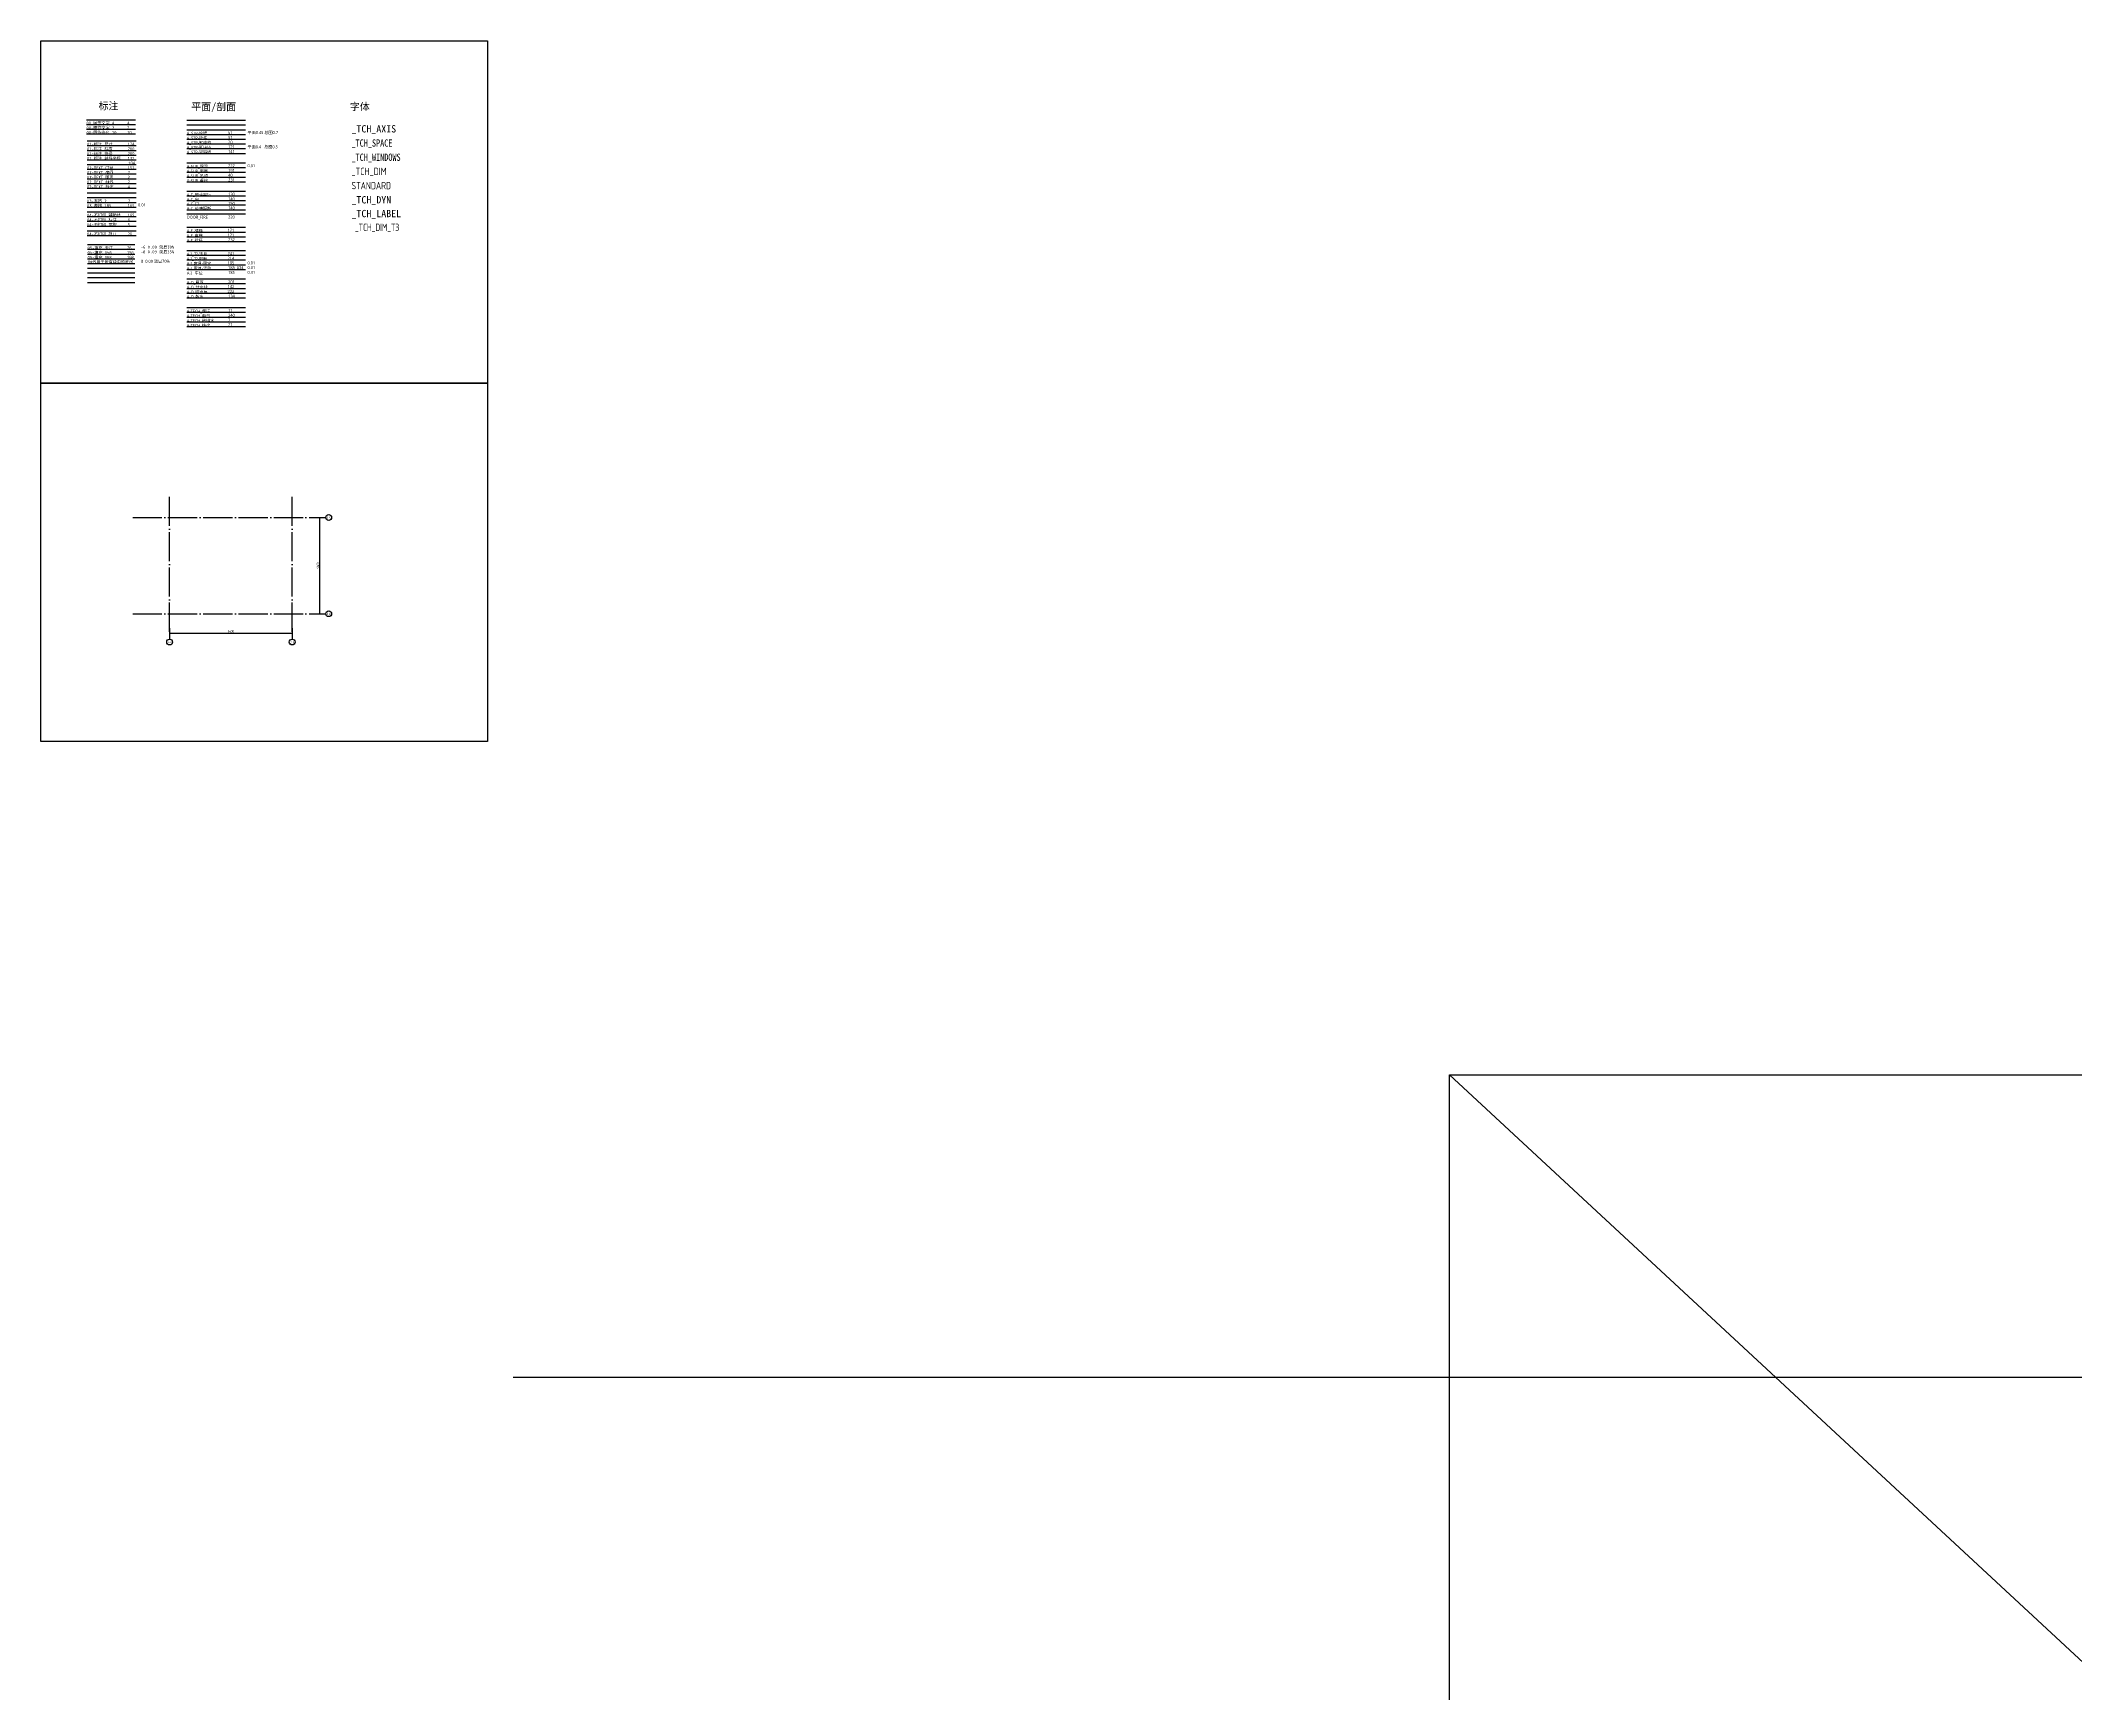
# Model space of a CAD drawing. Extents: x 198753 to 882193, y -399300 to 132460.
# Drawn here: x 198753 to 338210, y 19168 to 132460 of the extents above; entities that cross this region are included whole.
import ezdxf
from ezdxf.enums import TextEntityAlignment as Align

# ---------------------------------------------------------------- set-up
doc = ezdxf.new("R2010")
doc.units = 0
doc.header["$LTSCALE"] = 1000
doc.header["$MEASUREMENT"] = 0
doc.linetypes.add('DOT2', pattern=[0.125, 0, -0.125])
doc.linetypes.add('DOTE', pattern=[2.42, 2, -0.2, 0.02, -0.2])
for name, color, linetype in [('00-图签文字_2', 2, 'Continuous'), ('00-图签文字_4', 4, 'Continuous'), ('00-图签签名_10', 10, 'Continuous'), ('01-标注_尺寸', 124, 'Continuous'), ('01-标注_标高', 200, 'Continuous'), ('01-标注_符号', 200, 'Continuous'), ('01-标注_轴线坐标', 132, 'Continuous'), ('02-TEXT_图表', 2, 'Continuous'), ('02-TEXT_房间', 7, 'Continuous'), ('02-TEXT_标注', 130, 'Continuous'), ('02-TEXT_轴号', 7, 'Continuous'), ('02-TEXT_轴线', 7, 'Continuous'), ('02-TEXT_门窗', 151, 'Continuous'), ('03-表格_185', 185, 'Continuous'), ('03-表格_2', 2, 'Continuous'), ('05-填充_156', 156, 'Continuous'), ('05-填充_168', 168, 'Continuous'), ('05-填充_天正', 26, 'Continuous'), ('A-C_玻璃幕墙', 140, 'Continuous'), ('A-C_玻璃隔断', 140, 'Continuous'), ('A-C_窗', 140, 'Continuous'), ('A-C_门', 150, 'Continuous'), ('A-E_栏杆', 232, 'Continuous'), ('A-E_楼梯', 171, 'Continuous'), ('A-E_电梯', 171, 'Continuous'), ('A-I_卫-洁具', 241, 'Continuous'), ('A-I_卫-隔断', 214, 'Continuous'), ('A-I_家具-固定', 195, 'Continuous'), ('A-I_家具-活动', 185, 'Continuous'), ('A-I_车位', 185, 'Continuous'), ('A-O_分水线', 127, 'Continuous'), ('A-O_屋面', 201, 'Continuous'), ('A-O_散水', 134, 'Continuous'), ('A-O_防水层', 222, 'Continuous'), ('A-SUR_保温', 222, 'Continuous'), ('A-SUR_吊顶', 40, 'Continuous'), ('A-SUR_看线', 231, 'Continuous'), ('A-SUR_面层', 191, 'Continuous'), ('A-TECH_暖通', 6, 'Continuous'), ('A-TECH_水', 3, 'Continuous'), ('A-TECH_电气', 240, 'Continuous'), ('A-TECH_结构', 21, 'Continuous'), ('A_AXIS-轴线', 36, 'DOTE'), ('A_STR-砌块墙', 121, 'Continuous'), ('A_STR-砼墙', 51, 'Continuous'), ('A_STR-砼柱', 51, 'Continuous'), ('A_STR-轻隔墙', 141, 'Continuous'), ('A_STR-钢结构', 20, 'Continuous'), ('AXIS_TEXT', 7, 'Continuous'), ('DOOR_FIRE', 220, 'Continuous')]:
    doc.layers.add(name, color=color, linetype=linetype)
for name, color, linetype, plot in [('04-不打印_标注', 6, 'Continuous', False), ('04-不打印_视口', 5, 'Continuous', False), ('04-不打印_辅助线', 165, 'Continuous', False), ('04-不打印_面积', 5, 'Continuous', False)]:
    doc.layers.add(name, color=color, linetype=linetype, plot=plot)
doc.styles.add('_TCH_AXIS', font='STXIHEI.TTF', dxfattribs={"width": 0.75})
doc.styles.add('_TCH_DIM', font='ROS1', dxfattribs={"width": 0.8, "bigfont": 'JD'})
doc.styles.add('_TCH_DIM_T3', font='ROS1', dxfattribs={"width": 0.8, "bigfont": 'JD'})
doc.styles.add('_TCH_DYN', font='')
doc.styles.add('_TCH_LABEL', font='STXIHEI.TTF', dxfattribs={"width": 0.75})
doc.styles.add('_TCH_SPACE', font='STXIHEI.TTF', dxfattribs={"width": 0.75, "height": 5})
doc.styles.add('_TCH_WINDOW', font='STXIHEI.TTF', dxfattribs={"width": 0.75, "height": 3.5})
doc.styles.add('COMPLEX', font='COMPLEX')
doc.styles.get("Standard").update_dxf_attribs({"font": 'gbenor.shx', "bigfont": 'gbcbig.shx'})
doc.styles.add('ZC-ROMANS', font='msyh.ttf')
doc.styles.add('ZC-宋体', font='', dxfattribs={"width": 0.75})
doc.styles.get('_TCH_DYN').set_extended_font_data('SimSun')
doc.styles.get('ZC-宋体').set_extended_font_data('SimSun')
doc.dimstyles.new('_TCH_ARCH&&50', dxfattribs={"dimtxt": 175, "dimasz": 50, "dimexe": 125, "dimexo": 150, "dimgap": 50, "dimtad": 1, "dimdec": 0, "dimzin": 0, "dimdsep": 46, "dimtxsty": '_TCH_DIM_T3', "dimblk": 'ARCHTICK', "dimcen": 0.09, "dimclrt": 4, "dimazin": 2, "dimtfac": 1, "dimtdec": 0, "dimtix": 1, "dimtmove": 2, "dimatfit": 3, "dimfxl": 0, "dimtolj": 1, "dimtzin": 0, "dimarcsym": 0})

# ---------------------------------------------------------------- blocks, each defined once
blk = doc.blocks.new('A$C29862340')
at = {"layer": 'DOOR_FIRE', "style": 'ZC-ROMANS'}
for s, p in [('DOOR_FIRE', (0, -294)), ('220', (2828, -279))]:
    blk.add_text(s, height=200, dxfattribs=at).set_placement(p)
blk = doc.blocks.new('_AXISO')
blk.add_circle((0, 0), 0.5)
at = {"layer": 'AXIS_TEXT', "style": 'COMPLEX', "width": 1.041667}
blk.add_attdef('A', text='', height=0.56, dxfattribs=at).set_placement((-0.25, -0.28), (0.25, -0.28), align=Align.FIT)
blk = doc.blocks.new('_ArchTick')
at = {"color": 0, "linetype": 'ByBlock', "const_width": 0.4}
blk.add_lwpolyline([(-0.5, -0.5), (0.5, 0.5)], dxfattribs=at)
blk = doc.blocks.new('*D1261')
at = {"layer": '01-标注_尺寸', "color": 0, "lineweight": -2, "transparency": 16777216}
for p, q in [((207590, 92185), (207590, 91710)), ((215990, 92185), (215990, 91710)), ((207590, 91835), (215990, 91835))]:
    blk.add_line(p, q, dxfattribs=at)
at = {"layer": 'Defpoints', "color": 0, "transparency": 16777216}
for p in [(207590, 92335), (215990, 92335), (215990, 91835)]:
    blk.add_point(p, dxfattribs=at)
at = {"layer": '01-标注_尺寸', "color": 0, "lineweight": -2, "transparency": 16777216, "xscale": 50, "yscale": 50, "zscale": 50, "rotation": 180}
blk.add_blockref('_ArchTick', (207590, 91835), dxfattribs=at)
at = {"layer": '01-标注_尺寸', "color": 0, "lineweight": -2, "transparency": 16777216, "xscale": 50, "yscale": 50, "zscale": 50}
blk.add_blockref('_ArchTick', (215990, 91835), dxfattribs=at)
at = {"layer": '01-标注_尺寸', "color": 4, "transparency": 16777216, "insert": (211790, 91973), "char_height": 175, "attachment_point": 5, "style": '_TCH_DIM_T3'}
blk.add_mtext('\\A1;8400', dxfattribs=at)
blk = doc.blocks.new('*D1262')
at = {"layer": '01-标注_尺寸', "color": 0, "lineweight": -2, "transparency": 16777216}
for p, q in [((217546, 99776), (218021, 99776)), ((217896, 93176), (217896, 99776)), ((217546, 93176), (218021, 93176))]:
    blk.add_line(p, q, dxfattribs=at)
at = {"layer": 'Defpoints', "color": 0, "transparency": 16777216}
for p in [(217396, 99776), (217896, 99776), (217396, 93176)]:
    blk.add_point(p, dxfattribs=at)
at = {"layer": '01-标注_尺寸', "color": 0, "lineweight": -2, "transparency": 16777216, "xscale": 50, "yscale": 50, "zscale": 50}
for p, rotation in [((217896, 99776), 90), ((217896, 93176), 270)]:
    blk.add_blockref('_ArchTick', p, dxfattribs=dict(at, rotation=rotation))
at = {"layer": '01-标注_尺寸', "color": 4, "transparency": 16777216, "insert": (217759, 96476), "char_height": 175, "attachment_point": 5, "rotation": 90, "style": '_TCH_DIM_T3'}
blk.add_mtext('\\A1;6600', dxfattribs=at)

msp = doc.modelspace()

# ---------------------------------------------------------------- linework, layer by layer
for points in [[(198753.4, 132460), (229388.9, 132460), (229388.9, 108992.5), (198753.4, 108992.5)], [(229388.9, 84414.6), (198753.4, 84414.6), (198753.4, 108992.5), (229388.9, 108992.5)], [(295307.5, 61565.2), (463143.8, 61565.2), (463143.8, -16279.7), (295307.5, -16279.7)]]:
    msp.add_lwpolyline(points, close=True)
msp.add_lwpolyline([(463143.8, -94124.6), (295307.5, 61565.2)])
at = {"layer": '00-图签签名_10'}
msp.add_line((201891, 126069.5), (205251.2, 126069.5), dxfattribs=at)
at = {"layer": '01-标注_轴线坐标'}
for p, q in [((201930, 124294.2), (205290.2, 124294.2)), ((217796, 99776), (218296, 99776)), ((217796, 93176), (218296, 93176)), ((207589.7, 91935), (207589.7, 91435)), ((215989.7, 91935), (215989.7, 91435))]:
    msp.add_line(p, q, dxfattribs=at)
at = {"layer": '03-表格_185'}
for p, q in [((201891, 127042.6), (205251.2, 127042.6)), ((212789.7, 126984.7), (208772.6, 126984.7)), ((201891, 126718.2), (205251.2, 126718.2)), ((201891, 126393.9), (205251.2, 126393.9)), ((201930, 125591.7), (205290.2, 125591.7)), ((212789.7, 126660.3), (208772.6, 126660.3)), ((212789.7, 126335.9), (208772.6, 126335.9)), ((212789.7, 126011.5), (208772.6, 126011.5)), ((212789.7, 125687.2), (208772.6, 125687.2)), ((201930, 125267.3), (205290.2, 125267.3)), ((201930, 124943), (205290.2, 124943)), ((201930, 124618.6), (205290.2, 124618.6)), ((201930, 124618.6), (205290.2, 124618.6)), ((201930, 124294.2), (205290.2, 124294.2)), ((212789.7, 125362.8), (208772.6, 125362.8)), ((212789.7, 125038.4), (208772.6, 125038.4)), ((212789.7, 124714), (208772.6, 124714)), ((201930, 123969.8), (205290.2, 123969.8)), ((201930, 123645.4), (205290.2, 123645.4)), ((201930, 123321.1), (205290.2, 123321.1)), ((201930, 122996.7), (205290.2, 122996.7)), ((212789.7, 124065.3), (208772.6, 124065.3)), ((212789.7, 123740.9), (208772.6, 123740.9)), ((212789.7, 123416.5), (208772.6, 123416.5)), ((212789.7, 123092.1), (208772.6, 123092.1)), ((212789.7, 122767.8), (208772.6, 122767.8)), ((201930, 122672.3), (205290.2, 122672.3)), ((201930, 122347.9), (205290.2, 122347.9)), ((201930, 122023.6), (205290.2, 122023.6)), ((201930, 121699.2), (205290.2, 121699.2)), ((201930, 121374.8), (205290.2, 121374.8)), ((212789.7, 122119), (208772.6, 122119)), ((212789.7, 122119), (208772.6, 122119)), ((212789.7, 121794.6), (208772.6, 121794.6)), ((212789.7, 121470.3), (208772.6, 121470.3)), ((201930, 121050.4), (205290.2, 121050.4)), ((201930, 120726.1), (205290.2, 120726.1)), ((201930, 120401.7), (205290.2, 120401.7)), ((201930, 120077.3), (205290.2, 120077.3)), ((212789.7, 121175.8), (208772.6, 121175.8)), ((212789.7, 120851.4), (208772.6, 120851.4)), ((212789.7, 120557), (208772.6, 120557)), ((201930, 119752.9), (205290.2, 119752.9)), ((201930, 119428.5), (205290.2, 119428.5)), ((201930, 119104.2), (205290.2, 119104.2)), ((212789.7, 119643.7), (208772.6, 119643.7)), ((212789.7, 119319.3), (208772.6, 119319.3)), ((212789.7, 118994.9), (208772.6, 118994.9)), ((212789.7, 118670.6), (208772.6, 118670.6)), ((201960.9, 118485), (205196.6, 118485)), ((201960.9, 118485), (205196.6, 118485)), ((201960.9, 118160.7), (205196.6, 118160.7)), ((201960.9, 117836.3), (205196.6, 117836.3)), ((201960.9, 117511.9), (205196.6, 117511.9)), ((201960.9, 117187.5), (205196.6, 117187.5)), ((212789.7, 118051.7), (208772.6, 118051.7)), ((212789.7, 118051.7), (208772.6, 118051.7)), ((212789.7, 118051.7), (208772.6, 118051.7)), ((212789.7, 117727.4), (208772.6, 117727.4)), ((212789.7, 117403), (208772.6, 117403)), ((201960.9, 116863.1), (205196.6, 116863.1)), ((201960.9, 116538.8), (205196.6, 116538.8)), ((201960.9, 116214.4), (205196.6, 116214.4)), ((201960.9, 115890), (205196.6, 115890)), ((212789.7, 117078.6), (208772.6, 117078.6)), ((212789.7, 116754.2), (208772.6, 116754.2)), ((212789.7, 116105.5), (208772.6, 116105.5)), ((212789.7, 115781.1), (208772.6, 115781.1)), ((212789.7, 115456.7), (208772.6, 115456.7)), ((212789.7, 115132.3), (208772.6, 115132.3)), ((212789.7, 114808), (208772.6, 114808)), ((212789.7, 114140.3), (208772.6, 114140.3)), ((212789.7, 113815.9), (208772.6, 113815.9)), ((212789.7, 113491.5), (208772.6, 113491.5)), ((212789.7, 113167.1), (208772.6, 113167.1)), ((212789.7, 112842.8), (208772.6, 112842.8))]:
    msp.add_line(p, q, dxfattribs=at)
at = {"layer": 'A_AXIS-轴线'}
for p, q in [((207589.7, 91935), (207589.7, 101191.9)), ((215989.7, 91935), (215989.7, 101191.9)), ((205057.5, 99776), (217796, 99776)), ((205057.5, 93176), (217796, 93176))]:
    msp.add_line(p, q, dxfattribs=at)
at = {"layer": 'Defpoints', "color": 250}
msp.add_line((231144.6, 40831.4), (882192.9, 40831.4), dxfattribs=at)

# ---------------------------------------------------------------- block references
at = {"layer": '01-标注_轴线坐标'}
ref = msp.add_blockref('_AXISO', (218496, 99776), dxfattribs=dict(at, xscale=400, yscale=400, zscale=400))
ref.add_attrib('A', '3-C', dxfattribs={"layer": '02-TEXT_轴号', "height": 148.5, "style": '_TCH_AXIS', "width": 0.937069}).set_placement((218377.3, 99701.8), (218614.7, 99701.8), align=Align.FIT)
ref = msp.add_blockref('_AXISO', (218496, 93176), dxfattribs=dict(at, xscale=400, yscale=400, zscale=400))
ref.add_attrib('A', '3-B', dxfattribs={"layer": '02-TEXT_轴号', "height": 165.57, "style": '_TCH_AXIS', "width": 0.930323}).set_placement((218383.1, 93093.2), (218608.9, 93093.2), align=Align.FIT)
ref = msp.add_blockref('_AXISO', (207589.7, 91235), dxfattribs=dict(at, xscale=400, yscale=400, zscale=400))
ref.add_attrib('A', '3-2', dxfattribs={"layer": '02-TEXT_轴号', "height": 120.05, "style": '_TCH_AXIS', "width": 1.45744}).set_placement((207463.2, 91175), (207716.2, 91175), align=Align.FIT)
ref = msp.add_blockref('_AXISO', (215989.7, 91235), dxfattribs=dict(at, xscale=400, yscale=400, zscale=400))
ref.add_attrib('A', '3-3', dxfattribs={"layer": '02-TEXT_轴号', "height": 165.89, "style": '_TCH_AXIS', "width": 0.940492}).set_placement((215876.9, 91152.1), (216102.5, 91152.1), align=Align.FIT)
at = {"layer": 'A-TECH_结构'}
msp.add_blockref('A$C29862340', (208772.6, 120557), dxfattribs=at)

# ---------------------------------------------------------------- texts
at = {"layer": '00-图签文字_2'}
for s, style, p in [('00-图签文字_2', 'ZC-宋体', (201891, 126393.9)), ('2', 'ZC-ROMANS', (204680.1, 126393.9)), ('-6 0.09 淡显70%%%', 'ZC-宋体', (205617.8, 118210.4)), ('-8 0.09 淡显35%%%', 'ZC-宋体', (205617.8, 117886))]:
    msp.add_text(s, height=200, dxfattribs=dict(at, style=style)).set_placement(p)
at = {"layer": '00-图签文字_4'}
for s, style, p in [('00-图签文字_4', 'ZC-宋体', (201891, 126718.2)), ('4', 'ZC-ROMANS', (204680.1, 126718.2)), ('平面0.45 总图0.7', 'ZC-ROMANS', (212929.4, 126061.3)), ('平面0.4   总图0.5', 'ZC-ROMANS', (212929.4, 125088.1)), ('0.01', 'ZC-ROMANS', (212929.4, 123790.6)), ('0.01', 'ZC-ROMANS', (205429.9, 121100.2)), ('8  0.09 淡显70%%%', 'ZC-ROMANS', (205629.4, 117237.3)), ('0.01', 'ZC-ROMANS', (212929.4, 117128.4)), ('0.01', 'ZC-ROMANS', (212929.4, 116804)), ('0.01', 'ZC-ROMANS', (212929.4, 116479.6))]:
    msp.add_text(s, height=200, dxfattribs=dict(at, style=style)).set_placement(p)
at = {"layer": '00-图签签名_10'}
for s, style, p in [('00-图签签名_10', 'ZC-宋体', (201891, 126069.5)), ('10', 'ZC-ROMANS', (204680.1, 126069.5))]:
    msp.add_text(s, height=200, dxfattribs=dict(at, style=style)).set_placement(p)
at = {"layer": '01-标注_尺寸'}
for s, style, p in [('01-标注_尺寸', 'ZC-宋体', (201930, 125267.3)), ('124', 'ZC-ROMANS', (204719, 125267.3))]:
    msp.add_text(s, height=200, dxfattribs=dict(at, style=style)).set_placement(p)
at = {"layer": '01-标注_标高'}
for s, style, p in [('01-标注_标高', 'ZC-宋体', (201930, 124943)), ('200', 'ZC-ROMANS', (204719, 124943))]:
    msp.add_text(s, height=200, dxfattribs=dict(at, style=style)).set_placement(p)
at = {"layer": '01-标注_符号'}
for s, style, p in [('01-标注_符号', 'ZC-宋体', (201930, 124618.6)), ('200', 'ZC-ROMANS', (204719, 124618.6))]:
    msp.add_text(s, height=200, dxfattribs=dict(at, style=style)).set_placement(p)
at = {"layer": '01-标注_符号', "color": 104, "linetype": 'DOT2', "ltscale": 0.25, "style": 'ZC-ROMANS'}
msp.add_text('104', height=200, dxfattribs=at).set_placement((204760.9, 123969.8))
at = {"layer": '01-标注_轴线坐标'}
for s, style, p in [('01-标注_轴线坐标', 'ZC-宋体', (201930, 124294.2)), ('132', 'ZC-ROMANS', (204719, 124294.2))]:
    msp.add_text(s, height=200, dxfattribs=dict(at, style=style)).set_placement(p)
at = {"layer": '02-TEXT_图表'}
for s, style, p in [('02-TEXT_图表', 'ZC-宋体', (201930, 122996.7)), ('2', 'ZC-ROMANS', (204719, 122996.7))]:
    msp.add_text(s, height=200, dxfattribs=dict(at, style=style)).set_placement(p)
at = {"layer": '02-TEXT_房间'}
for s, style, p in [('02-TEXT_房间', 'ZC-宋体', (201930, 123321.1)), ('7', 'ZC-ROMANS', (204719, 123321.1))]:
    msp.add_text(s, height=200, dxfattribs=dict(at, style=style)).set_placement(p)
at = {"layer": '02-TEXT_标注'}
for s, style, p in [('02-TEXT_标注', 'ZC-宋体', (201930, 122347.9)), ('4', 'ZC-ROMANS', (204719, 122347.9))]:
    msp.add_text(s, height=200, dxfattribs=dict(at, style=style)).set_placement(p)
at = {"layer": '02-TEXT_轴线'}
for s, style, p in [('02-TEXT_轴线', 'ZC-宋体', (201930, 122672.3)), ('7', 'ZC-ROMANS', (204719, 122672.3))]:
    msp.add_text(s, height=200, dxfattribs=dict(at, style=style)).set_placement(p)
at = {"layer": '02-TEXT_门窗'}
for s, style, p in [('02-TEXT_门窗', 'ZC-宋体', (201930, 123645.4)), ('151', 'ZC-ROMANS', (204719, 123645.4))]:
    msp.add_text(s, height=200, dxfattribs=dict(at, style=style)).set_placement(p)
at = {"layer": '03-表格_185'}
for s, style, p in [('03-表格_185', 'ZC-宋体', (201930, 121050.4)), ('185', 'ZC-ROMANS', (204719, 121050.4))]:
    msp.add_text(s, height=200, dxfattribs=dict(at, style=style)).set_placement(p)
at = {"layer": '03-表格_2'}
for s, style, p in [('03-表格_2', 'ZC-宋体', (201930, 121374.8)), ('2', 'ZC-ROMANS', (204747.4, 121374.8))]:
    msp.add_text(s, height=200, dxfattribs=dict(at, style=style)).set_placement(p)
at = {"layer": '04-不打印_标注'}
for s, style, p in [('04-不打印_标注', 'ZC-宋体', (201930, 120077.3)), ('6', 'ZC-ROMANS', (204719, 120077.3))]:
    msp.add_text(s, height=200, dxfattribs=dict(at, style=style)).set_placement(p)
at = {"layer": '04-不打印_视口'}
for s, style, p in [('04-不打印_视口', 'ZC-宋体', (201930, 119104.2)), ('20', 'ZC-ROMANS', (204719, 119104.2))]:
    msp.add_text(s, height=200, dxfattribs=dict(at, style=style)).set_placement(p)
at = {"layer": '04-不打印_辅助线', "color": 2, "style": '_TCH_AXIS'}
for s, p in [('标注', (203400, 127742)), ('平面/剖面', (210610, 127684)), ('字体', (220628, 127684))]:
    msp.add_text(s, height=500, dxfattribs=at).set_placement(p, align=Align.CENTER)
at = {"layer": '04-不打印_辅助线', "color": 2}
for s, style, width, p in [('_TCH_SPACE', '_TCH_SPACE', 0.75, (220055.7, 125194.6)), ('_TCH_WINDOWS', '_TCH_WINDOW', 0.75, (220055.7, 124221.5)), ('_TCH_DIM', '_TCH_DIM', 0.8, (220055.7, 123248.3)), (' _TCH_DIM_T3', '_TCH_DIM_T3', 0.705882, (220055.7, 119415.7))]:
    msp.add_text(s, height=500, dxfattribs=dict(at, style=style, width=width)).set_placement(p)
for s, style, p in [('_TCH_AXIS', '_TCH_AXIS', (220055.7, 126167.7)), ('_TCH_DYN', '_TCH_DYN', (220055.7, 121302.1)), ('_TCH_LABEL', '_TCH_LABEL', (220055.7, 120358.9))]:
    msp.add_text(s, height=500, dxfattribs=dict(at, style=style)).set_placement(p)
at = {"layer": '04-不打印_辅助线', "color": 2, "width": 0.75}
msp.add_text('STANDARD', height=500, dxfattribs=at).set_placement((220055.7, 122275.2))
at = {"layer": '04-不打印_辅助线'}
for s, style, p in [('04-不打印_辅助线', 'ZC-宋体', (201930, 120401.7)), ('165', 'ZC-ROMANS', (204719, 120401.7))]:
    msp.add_text(s, height=200, dxfattribs=dict(at, style=style)).set_placement(p)
at = {"layer": '04-不打印_面积'}
for s, style, p in [('04-不打印_面积', 'ZC-宋体', (201930, 119752.9)), ('5', 'ZC-ROMANS', (204719, 119752.9))]:
    msp.add_text(s, height=200, dxfattribs=dict(at, style=style)).set_placement(p)
at = {"layer": '05-填充_156'}
for s, style, p in [('05-填充_156', 'ZC-宋体', (201960.9, 117836.3)), ('156', 'ZC-ROMANS', (204667.3, 117836.3))]:
    msp.add_text(s, height=200, dxfattribs=dict(at, style=style)).set_placement(p)
at = {"layer": '05-填充_168'}
for s, style, p in [('05-填充_168', 'ZC-宋体', (201960.9, 117511.9)), ('168', 'ZC-ROMANS', (204667.3, 117511.9))]:
    msp.add_text(s, height=200, dxfattribs=dict(at, style=style)).set_placement(p)
at = {"layer": '05-填充_天正'}
for s, style, p in [('05-填充_天正', 'ZC-宋体', (201960.9, 118160.7)), ('26', 'ZC-ROMANS', (204667.3, 118160.7))]:
    msp.add_text(s, height=200, dxfattribs=dict(at, style=style)).set_placement(p)
at = {"layer": '05-填充_天正', "color": 8, "style": 'ZC-宋体'}
msp.add_text('8#线用于所有块中的细线', height=200, dxfattribs=at).set_placement((201980.6, 117187.5))
at = {"layer": 'A-C_玻璃幕墙', "style": 'ZC-ROMANS'}
for s, p in [('A-C_玻璃幕墙', (208772.6, 121794.6)), ('130', (211600.5, 121840.1))]:
    msp.add_text(s, height=200, dxfattribs=at).set_placement(p)
at = {"layer": 'A-C_玻璃隔断', "style": 'ZC-ROMANS'}
for s, p in [('A-C_玻璃隔断', (208772.6, 120851.4)), ('140', (211600.5, 120896.9))]:
    msp.add_text(s, height=200, dxfattribs=at).set_placement(p)
at = {"layer": 'A-C_窗', "style": 'ZC-ROMANS'}
for s, p in [('A-C_窗', (208772.6, 121470.3)), ('140', (211600.5, 121515.7))]:
    msp.add_text(s, height=200, dxfattribs=at).set_placement(p)
at = {"layer": 'A-C_门', "style": 'ZC-ROMANS'}
for s, p in [('A-C_门', (208772.6, 121160.8)), ('150', (211600.5, 121206.3))]:
    msp.add_text(s, height=200, dxfattribs=at).set_placement(p)
at = {"layer": 'A-E_栏杆', "style": 'ZC-ROMANS'}
for s, p in [('A-E_栏杆', (208772.6, 118670.6)), ('232', (211601.2, 118716))]:
    msp.add_text(s, height=200, dxfattribs=at).set_placement(p)
at = {"layer": 'A-E_楼梯', "style": 'ZC-ROMANS'}
for s, p in [('A-E_楼梯', (208772.6, 119319.3)), ('171', (211561.1, 119364.8))]:
    msp.add_text(s, height=200, dxfattribs=at).set_placement(p)
at = {"layer": 'A-E_电梯', "style": 'ZC-ROMANS'}
for s, p in [('A-E_电梯', (208772.6, 118994.9)), ('171', (211561.1, 119040.4))]:
    msp.add_text(s, height=200, dxfattribs=at).set_placement(p)
at = {"layer": 'A-I_卫-洁具', "style": 'ZC-ROMANS'}
for s, p in [('A-I_卫-洁具', (208772.6, 117727.4)), ('241', (211561.8, 117772.8))]:
    msp.add_text(s, height=200, dxfattribs=at).set_placement(p)
at = {"layer": 'A-I_卫-隔断', "ltscale": 0.1, "style": 'ZC-ROMANS'}
for s, p in [('A-I_卫-隔断', (208772.6, 117403)), ('214', (211561.8, 117448.4))]:
    msp.add_text(s, height=200, dxfattribs=at).set_placement(p)
at = {"layer": 'A-I_家具-固定', "style": 'ZC-ROMANS'}
for s, p in [('A-I_家具-固定', (208772.6, 117078.6)), ('195', (211561.8, 117124))]:
    msp.add_text(s, height=200, dxfattribs=at).set_placement(p)
at = {"layer": 'A-I_家具-活动', "style": 'ZC-ROMANS'}
for s, p in [('A-I_家具-活动', (208772.6, 116754.2)), ('185', (211600.5, 116799.7))]:
    msp.add_text(s, height=200, dxfattribs=at).set_placement(p)
at = {"layer": 'A-I_家具-活动', "color": 124, "style": 'ZC-宋体'}
msp.add_text('124', height=200, dxfattribs=at).set_placement((212191.7, 116799.7))
at = {"layer": 'A-I_车位', "style": 'ZC-ROMANS'}
for s, p in [('A-I_ 车位', (208772.6, 116429.9)), ('185', (211600.5, 116475.3))]:
    msp.add_text(s, height=200, dxfattribs=at).set_placement(p)
at = {"layer": 'A-O_分水线', "style": 'ZC-ROMANS'}
for s, p in [('A-O_分水线', (208772.6, 115456.7)), ('142', (211561.1, 115502.2))]:
    msp.add_text(s, height=200, dxfattribs=at).set_placement(p)
at = {"layer": 'A-O_屋面', "style": 'ZC-ROMANS'}
for s, p in [('A-O_屋面', (208772.6, 115781.1)), ('201', (211601.2, 115826.5))]:
    msp.add_text(s, height=200, dxfattribs=at).set_placement(p)
at = {"layer": 'A-O_散水', "style": 'ZC-ROMANS'}
for s, p in [('A-O_散水', (208772.6, 114808)), ('134', (211601.2, 114853.4))]:
    msp.add_text(s, height=200, dxfattribs=at).set_placement(p)
at = {"layer": 'A-O_防水层', "style": 'ZC-ROMANS'}
for s, p in [('A-O_防水层', (208772.6, 115132.3)), ('222', (211561.1, 115177.8))]:
    msp.add_text(s, height=200, dxfattribs=at).set_placement(p)
at = {"layer": 'A-SUR_保温', "style": 'ZC-ROMANS'}
for s, p in [('A-SUR_保温', (208772.6, 123740.9)), ('222', (211600.5, 123786.3))]:
    msp.add_text(s, height=200, dxfattribs=at).set_placement(p)
at = {"layer": 'A-SUR_吊顶', "style": 'ZC-ROMANS'}
for s, p in [('A-SUR_吊顶', (208772.6, 123092.1)), ('40', (211600.5, 123137.6))]:
    msp.add_text(s, height=200, dxfattribs=at).set_placement(p)
at = {"layer": 'A-SUR_看线', "style": 'ZC-ROMANS'}
for s, p in [('A-SUR_看线', (208772.6, 122767.8)), ('231', (211600.5, 122813.2))]:
    msp.add_text(s, height=200, dxfattribs=at).set_placement(p)
at = {"layer": 'A-SUR_面层', "style": 'ZC-ROMANS'}
for s, p in [('A-SUR_面层', (208772.6, 123416.5)), ('191', (211600.5, 123462))]:
    msp.add_text(s, height=200, dxfattribs=at).set_placement(p)
at = {"layer": 'A-TECH_暖通', "style": 'ZC-ROMANS'}
for s, p in [('A-TECH_暖通', (208772.6, 113815.9)), ('11', (211600.5, 113861.3))]:
    msp.add_text(s, height=200, dxfattribs=at).set_placement(p)
at = {"layer": 'A-TECH_水', "style": 'ZC-ROMANS'}
for s, p in [('A-TECH_给排水', (208772.6, 113167.1)), ('7', (211601.2, 113212.6))]:
    msp.add_text(s, height=200, dxfattribs=at).set_placement(p)
at = {"layer": 'A-TECH_电气', "style": 'ZC-ROMANS'}
for s, p in [('A-TECH_电气', (208772.6, 113491.5)), ('240', (211601.2, 113537))]:
    msp.add_text(s, height=200, dxfattribs=at).set_placement(p)
at = {"layer": 'A-TECH_结构', "style": 'ZC-ROMANS'}
for s, p in [('A-TECH_结构', (208772.6, 112842.8)), ('21', (211600.5, 112888.2))]:
    msp.add_text(s, height=200, dxfattribs=at).set_placement(p)
at = {"layer": 'A_STR-砌块墙', "style": 'ZC-ROMANS'}
for s, p in [('A_STR-砌块墙', (208772.6, 125038.4)), ('121', (211600.5, 125083.8))]:
    msp.add_text(s, height=200, dxfattribs=at).set_placement(p)
at = {"layer": 'A_STR-砼墙', "style": 'ZC-ROMANS'}
for s, p in [('A_STR-砼墙', (208772.6, 126011.5)), ('51', (211600.5, 126057))]:
    msp.add_text(s, height=200, dxfattribs=at).set_placement(p)
at = {"layer": 'A_STR-砼柱', "style": 'ZC-ROMANS'}
for s, p in [('A_STR-砼柱', (208772.6, 125687.2)), ('51', (211600.5, 125732.6))]:
    msp.add_text(s, height=200, dxfattribs=at).set_placement(p)
at = {"layer": 'A_STR-轻隔墙', "style": 'ZC-ROMANS'}
for s, p in [('A_STR-轻隔墙', (208772.6, 124714)), ('141', (211600.5, 124759.5))]:
    msp.add_text(s, height=200, dxfattribs=at).set_placement(p)
at = {"layer": 'A_STR-钢结构', "style": 'ZC-ROMANS'}
for s, p in [('A_STR-钢结构', (208772.6, 125362.8)), ('20', (211600.5, 125408.2))]:
    msp.add_text(s, height=200, dxfattribs=at).set_placement(p)

# ---------------------------------------------------------------- dimensions: what is measured, and where the dimension line sits
at = {"layer": '01-标注_尺寸'}
for p1, p2, picture, middle in [((217396, 93176), (217396, 99776), '*D1262', (217758.5, 96476)), ((207589.7, 92335), (215989.7, 92335), '*D1261', (211789.7, 91972.5))]:
    dim = msp.add_aligned_dim(p1=p1, p2=p2, distance=-500, dimstyle='_TCH_ARCH&&50', dxfattribs=at)
    dim.commit()
    dim.dimension.update_dxf_attribs({"geometry": picture, "text_midpoint": middle})

doc.saveas('drawing.dxf')
